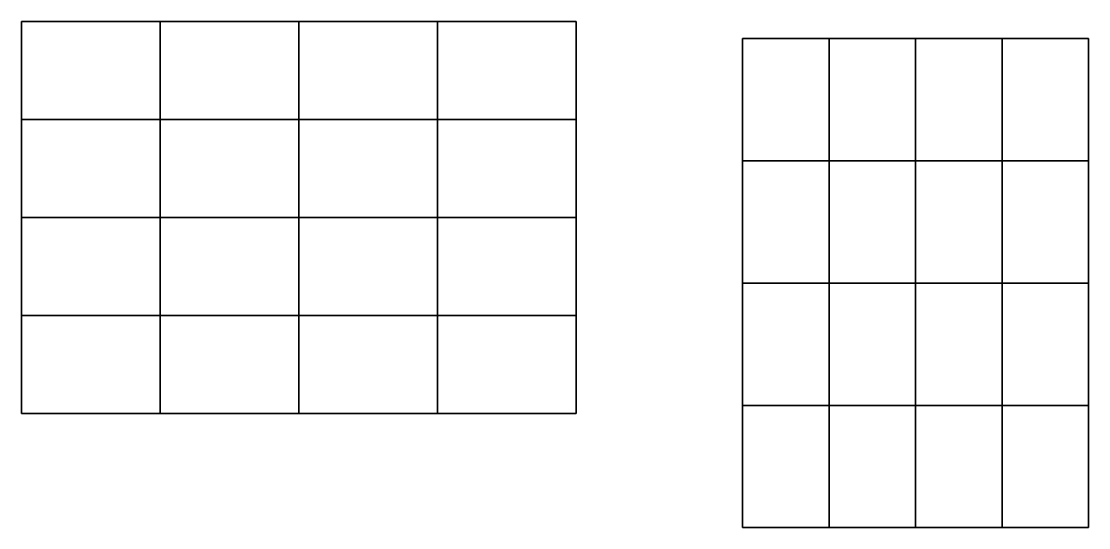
# Model space of a CAD drawing. Header units: inches. Extents: x 194782 to 246112, y 1600383 to 1614216.
# Drawn here: x 216961 to 246112, y 1600383 to 1614216 of the extents above; entities that cross this region are included whole.
import ezdxf

# ---------------------------------------------------------------- set-up
doc = ezdxf.new("R2010")
doc.units = ezdxf.units.IN
doc.header["$LTSCALE"] = 15
doc.header["$MEASUREMENT"] = 0
doc.layers.add('CHAINAGE', color=7, linetype='Continuous')
doc.layers.add('text2', color=7, linetype='Continuous')

# ---------------------------------------------------------------- blocks, each defined once
blk = doc.blocks.new('ao')
at = {"layer": 'CHAINAGE', "color": 2, "linetype": 'Continuous', "lineweight": -2}
for points in [[(-594, 420), (-594, 210), (-297, 210), (-297, 420), (-594, 420)], [(-297, 420), (-297, 210), (0, 210), (0, 420), (-297, 420)], [(0, 420), (0, 210), (297, 210), (297, 420), (0, 420)], [(297, 420), (297, 210), (594, 210), (594, 420), (297, 420)], [(-594, 210), (-594, 0), (-297, 0), (-297, 210), (-594, 210)], [(-297, 210), (-297, 0), (0, 0), (0, 210), (-297, 210)], [(0, 210), (0, 0), (297, 0), (297, 210), (0, 210)], [(297, 210), (297, 0), (594, 0), (594, 210), (297, 210)], [(-594, 0), (-594, -210), (-297, -210), (-297, 0), (-594, 0)], [(-297, 0), (-297, -210), (0, -210), (0, 0), (-297, 0)], [(0, 0), (0, -210), (297, -210), (297, 0), (0, 0)], [(297, 0), (297, -210), (594, -210), (594, 0), (297, 0)], [(-594, -210), (-594, -420), (-297, -420), (-297, -210), (-594, -210)], [(-297, -210), (-297, -420), (0, -420), (0, -210), (-297, -210)], [(0, -210), (0, -420), (297, -420), (297, -210), (0, -210)], [(297, -210), (297, -420), (594, -420), (594, -210), (297, -210)]]:
    blk.add_lwpolyline(points, dxfattribs=at)
at = {"layer": 'text2', "color": 1}
blk.add_lwpolyline([(-594, 420), (0, 420), (0, -420), (-594, -420)], close=True, dxfattribs=at)
at = {"layer": 'text2', "color": 3}
blk.add_lwpolyline([(-594, 420), (594.0625, 420), (594.0625, -420), (-594, -420)], close=True, dxfattribs=at)

msp = doc.modelspace()

# ---------------------------------------------------------------- block references
at = {"layer": 'text2', "color": 1, "xscale": 12.75742285727561, "yscale": 12.75742285727561, "zscale": 12.75742285727561}
msp.add_blockref('ao', (224539, 1608858), dxfattribs=at)
at = {"layer": 'text2', "color": 1, "xscale": 11.25204696011709, "yscale": 11.25204696011709, "zscale": 11.25204696011709, "rotation": 90}
msp.add_blockref('ao', (241386, 1607067), dxfattribs=at)

doc.saveas('drawing.dxf')
